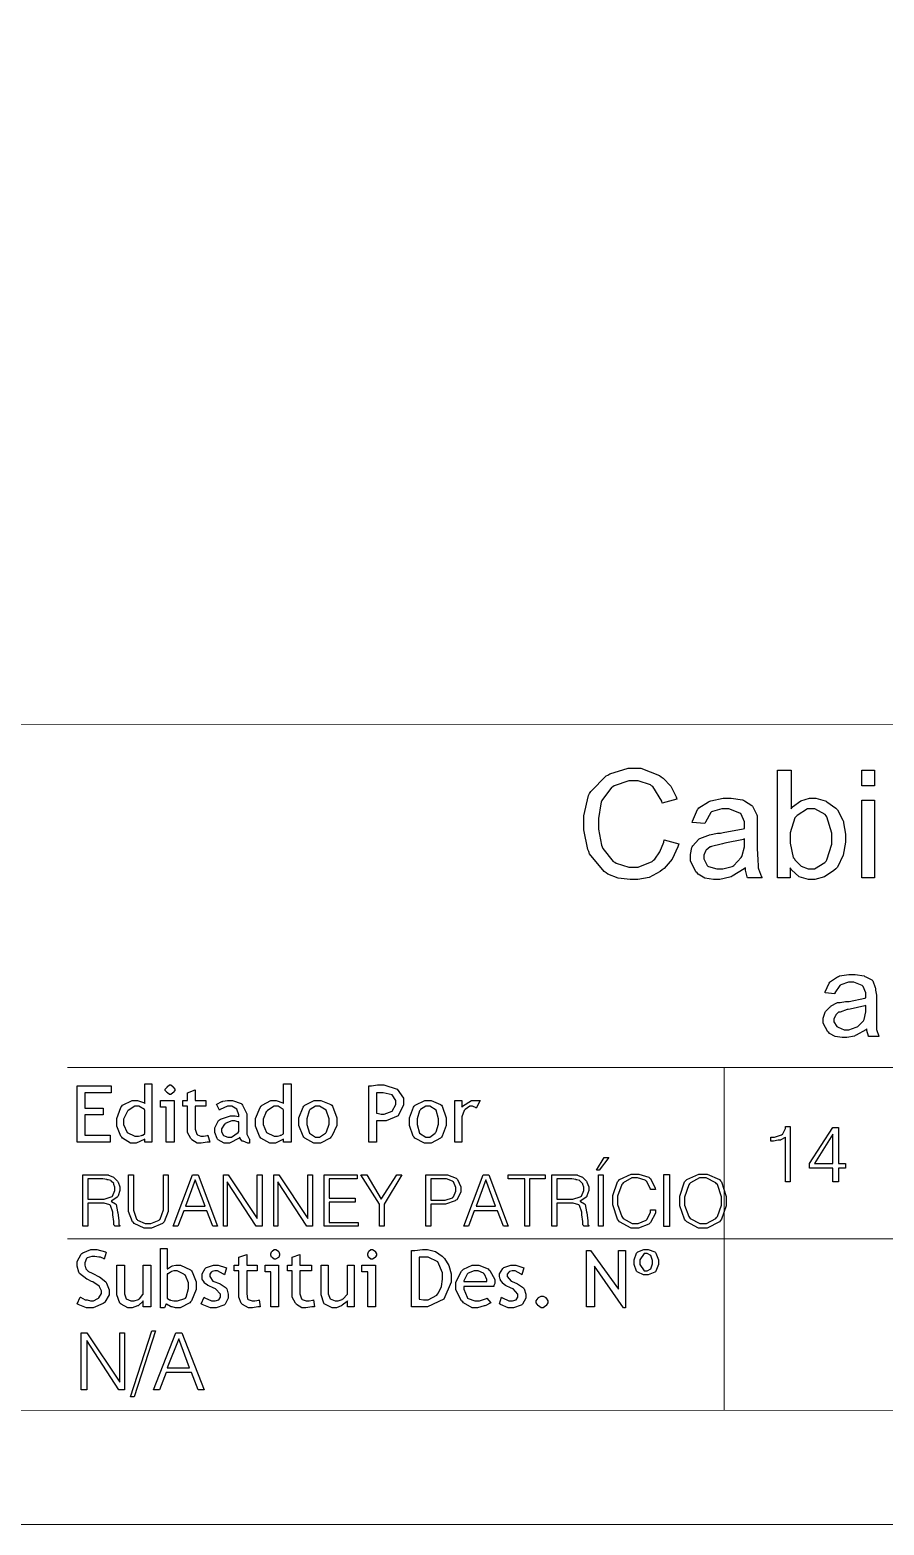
# Model space of a CAD drawing. Extents: x 0 to 210, y 0 to 297.
# Drawn here: x 49.8 to 87.2, y -0.4 to 65 of the extents above; entities that cross this region are included whole.
import ezdxf

# ---------------------------------------------------------------- set-up
doc = ezdxf.new("R2010")
doc.units = 0
doc.header["$MEASUREMENT"] = 0
for name, color, linetype in [('C00-00-00-BLACK', 7, 'Continuous'), ('C59-59-59', 251, 'Continuous'), ('CFF-7E-00', 30, 'Continuous')]:
    doc.layers.add(name, color=color, linetype=linetype)

msp = doc.modelspace()

# ---------------------------------------------------------------- linework, layer by layer
at = {"layer": 'C00-00-00-BLACK', "const_width": 0.04233}
msp.add_lwpolyline([(0.04272, -0.38861), (210.36, -0.38861), (210.36, 296.883), (0.04272, 296.883), (0.04272, -0.38861)], close=True, dxfattribs=at)
at = {"layer": 'C00-00-00-BLACK'}
for points in [[(77.5286, 29.581), (78.1636, 29.4115), (78.1308, 29.2847), (77.8813, 28.7445), (77.5271, 28.3325), (77.4428, 28.2677), (77.3575, 28.1933), (76.8752, 27.9438), (76.3792, 27.8419), (76.2138, 27.8419), (76.0388, 27.8419), (75.5177, 27.9122), (75.0563, 28.0858), (74.9833, 28.1382), (74.8979, 28.1919), (74.2625, 28.9677), (74.2213, 29.0725), (74.1881, 29.1676), (74.0061, 30.0192), (74.0061, 30.303), (74.0061, 30.631), (74.2199, 31.5199), (74.264, 31.615), (74.3162, 31.7004), (74.9819, 32.3798), (75.0672, 32.4225), (75.1512, 32.4762), (75.9478, 32.7188), (76.2138, 32.7188), (76.5101, 32.7188), (77.3162, 32.4018), (77.4016, 32.3371), (77.4859, 32.2847), (77.8178, 31.9278), (78.0464, 31.4675), (78.0782, 31.3614), (77.4428, 31.1919), (77.421, 31.2773), (77.0283, 31.9126), (76.9758, 31.9539), (76.9221, 31.9857), (76.3901, 32.1648), (76.2138, 32.1648), (75.9795, 32.1648), (75.3428, 31.9539), (75.2796, 31.9112), (75.2256, 31.8699), (74.8026, 31.309), (74.7709, 31.2346), (74.749, 31.1616), (74.6442, 30.518), (74.6442, 30.303), (74.6442, 30.0495), (74.7818, 29.3591), (74.8136, 29.2847), (74.8453, 29.2117), (75.3001, 28.6384), (75.3636, 28.6067), (75.4271, 28.5654), (75.9852, 28.3945), (76.1711, 28.3945), (76.393, 28.3945), (76.998, 28.6384), (77.0625, 28.6907), (77.1151, 28.7335), (77.3423, 29.0573), (77.5063, 29.4859), (77.5286, 29.581)], [(83.0421, 27.9273), (82.4893, 27.9273), (82.4893, 32.6333), (83.0848, 32.6333), (83.0848, 30.9383), (83.148, 31.0238), (83.5021, 31.298), (83.8867, 31.4027), (84.0161, 31.4027), (84.165, 31.4027), (84.569, 31.298), (84.6116, 31.276), (84.6529, 31.2553), (85.0441, 30.97), (85.0773, 30.9383), (85.109, 30.897), (85.3514, 30.4409), (85.3736, 30.3871), (85.3832, 30.3348), (85.4576, 29.8331), (85.4576, 29.665), (85.4576, 29.4762), (85.3571, 28.9099), (85.1076, 28.3959), (85.0346, 28.3104), (84.9602, 28.236), (84.5524, 27.9645), (84.1181, 27.8419), (83.9735, 27.8419), (83.8398, 27.8419), (83.4429, 27.9701), (83.0943, 28.2677), (83.0421, 28.3531), (83.0421, 27.9273)], [(86.1797, 31.9539), (86.1797, 32.6333), (86.7311, 32.6333), (86.7311, 31.9539), (86.1797, 31.9539)], [(81.0891, 28.3531), (81.0355, 28.3104), (80.5064, 27.9907), (80.4541, 27.9687), (80.4002, 27.948), (79.962, 27.8419), (79.8174, 27.8419), (79.6907, 27.8419), (79.3129, 27.9122), (79.0113, 28.0858), (78.97, 28.1382), (78.916, 28.1823), (78.6737, 28.6604), (78.6737, 28.8189), (78.6737, 28.936), (78.7368, 29.253), (78.759, 29.2847), (78.7799, 29.3164), (79.0236, 29.6017), (79.0554, 29.6223), (79.0871, 29.6444), (79.4357, 29.7822), (79.4784, 29.7918), (79.5101, 29.8028), (79.8682, 29.8772), (79.9881, 29.8772), (80.1038, 29.8993), (80.9833, 30.0674), (81.0465, 30.0881), (81.0465, 30.1308), (81.0465, 30.2259), (81.0465, 30.2576), (81.0465, 30.3747), (80.899, 30.7055), (80.8785, 30.7261), (80.8359, 30.7578), (80.3589, 30.9383), (80.2005, 30.9383), (80.0516, 30.9383), (79.6368, 30.8322), (79.605, 30.8102), (79.5736, 30.7785), (79.3295, 30.3568), (79.309, 30.303), (78.759, 30.3444), (78.7686, 30.4092), (78.9809, 30.9066), (79.0127, 30.9383), (79.0444, 30.981), (79.4674, 31.2553), (79.5211, 31.276), (79.5736, 31.298), (80.1067, 31.4027), (80.2845, 31.4027), (80.4637, 31.4027), (80.9625, 31.3297), (81.0052, 31.3187), (81.0465, 31.298), (81.3664, 31.0872), (81.3883, 31.0651), (81.4091, 31.0334), (81.5894, 30.6848), (81.6007, 30.6421), (81.6007, 30.5153), (81.6007, 30.2273), (81.6007, 30.1308), (81.6007, 29.3688), (81.6007, 29.2034), (81.6211, 28.7032), (81.6419, 28.4413), (81.6419, 28.3531), (81.6515, 28.3104), (81.7894, 27.959), (81.8113, 27.9273), (81.1749, 27.9273), (81.1636, 27.959), (81.0891, 28.2553), (81.0891, 28.3531)], [(83.0421, 29.665), (83.0421, 29.4432), (83.1797, 28.8189), (83.2115, 28.7762), (83.2527, 28.7032), (83.523, 28.4331), (83.8288, 28.3104), (83.9308, 28.3104), (84.1005, 28.3104), (84.5577, 28.597), (84.6116, 28.6494), (84.6529, 28.7032), (84.8653, 29.3935), (84.8653, 29.6223), (84.8653, 29.8772), (84.6529, 30.5897), (84.6116, 30.6421), (84.569, 30.6958), (84.1223, 30.9383), (83.9735, 30.9383), (83.8041, 30.9383), (83.348, 30.6531), (83.2954, 30.5993), (83.2527, 30.547), (83.0421, 29.8855), (83.0421, 29.665)], [(86.1797, 27.9273), (86.1797, 31.3187), (86.7311, 31.3187), (86.7311, 27.9273), (86.1797, 27.9273)], [(81.0465, 29.6223), (80.9928, 29.6017), (80.1783, 29.4335), (80.0735, 29.4115), (80.0199, 29.4018), (79.5941, 29.2957), (79.5623, 29.2847), (79.5405, 29.2751), (79.3612, 29.1373), (79.3517, 29.1152), (79.3404, 29.0945), (79.266, 28.9195), (79.266, 28.8603), (79.266, 28.7555), (79.4039, 28.4689), (79.4357, 28.4372), (79.4674, 28.4165), (79.8269, 28.3104), (79.9469, 28.3104), (80.0943, 28.3104), (80.4968, 28.4165), (80.5395, 28.4372), (80.5808, 28.4689), (80.8976, 28.8189), (80.9198, 28.8603), (80.9406, 28.8933), (81.0465, 29.2819), (81.0465, 29.4115), (81.0465, 29.6223)], [(86.3921, 21.3155), (86.3494, 21.2742), (85.9247, 21.0289), (85.8834, 21.0178), (85.8516, 20.9972), (85.5239, 20.9338), (85.4149, 20.9338), (85.3144, 20.9338), (85.0124, 20.9765), (84.77, 21.1046), (84.7383, 21.146), (84.6956, 21.1777), (84.4846, 21.5663), (84.4846, 21.6958), (84.4846, 21.7813), (84.5577, 22.0031), (84.569, 22.0348), (84.5894, 22.0679), (84.7908, 22.2815), (84.8222, 22.2911), (84.8431, 22.3132), (85.0868, 22.451), (85.1186, 22.4607), (85.2248, 22.4607), (85.4632, 22.5034), (85.543, 22.5034), (85.6273, 22.5144), (86.3064, 22.6508), (86.3494, 22.6715), (86.3494, 22.7046), (86.3494, 22.7762), (86.3494, 22.7996), (86.3494, 22.8947), (86.2432, 23.1593), (86.2224, 23.18), (86.1907, 23.202), (85.8326, 23.3495), (85.7141, 23.3495), (85.5969, 23.3495), (85.266, 23.2447), (85.2456, 23.2227), (85.2138, 23.202), (85.0015, 22.8837), (84.9919, 22.841), (84.569, 22.8837), (84.5785, 22.9264), (84.7478, 23.3178), (84.781, 23.3495), (84.8018, 23.3812), (85.1186, 23.5934), (85.1613, 23.6031), (85.2029, 23.6251), (85.6174, 23.6885), (85.7567, 23.6885), (85.8933, 23.6885), (86.275, 23.6251), (86.3064, 23.6031), (86.348, 23.5934), (86.6235, 23.4556), (86.6454, 23.4335), (86.6553, 23.4129), (86.7615, 23.1276), (86.7724, 23.0959), (86.7724, 23.0008), (86.8151, 22.7858), (86.8151, 22.7142), (86.8151, 22.0762), (86.8151, 21.886), (86.8151, 21.4588), (86.8151, 21.3155), (86.8246, 21.2838), (86.9308, 20.9985), (86.9417, 20.9765), (86.4761, 20.9765), (86.4651, 20.9985), (86.3921, 21.2369), (86.3921, 21.3155)], [(86.3494, 22.3339), (86.3064, 22.3132), (85.67, 22.1754), (85.5846, 22.1644), (85.5416, 22.1534), (85.2248, 22.0459), (85.2039, 22.0348), (85.1613, 22.0348), (85.0441, 21.9191), (85.0346, 21.9081), (85.0237, 21.8874), (84.9492, 21.7441), (84.9492, 21.6958), (84.9492, 21.6228), (85.0868, 21.4216), (85.1186, 21.3996), (85.1394, 21.3789), (85.4093, 21.2728), (85.5003, 21.2728), (85.6174, 21.2728), (85.936, 21.3789), (85.9688, 21.3996), (86.0005, 21.4106), (86.2542, 21.6642), (86.2651, 21.6958), (86.275, 21.7179), (86.3494, 22.0527), (86.3494, 22.1644), (86.3494, 22.3339)], [(52.1656, 18.5181), (52.1656, 17.8387), (52.9717, 17.8387), (52.9717, 17.5424), (52.1656, 17.5424), (52.1656, 16.6522), (53.268, 16.6522), (53.268, 16.3559), (51.8266, 16.3559), (51.8266, 18.8143), (53.3107, 18.8143), (53.3107, 18.5181), (52.1656, 18.5181)], [(54.7949, 16.3559), (54.7949, 16.4841), (54.7631, 16.4634), (54.4064, 16.3146), (54.2879, 16.3146), (54.1595, 16.3146), (53.8081, 16.5268), (53.7767, 16.5681), (53.7337, 16.6109), (53.5644, 17.056), (53.5644, 17.2034), (53.5644, 17.3839), (53.7337, 17.8704), (53.7767, 17.9228), (53.818, 17.9655), (54.2325, 18.1791), (54.3719, 18.1791), (54.4766, 18.1791), (54.773, 18.0716), (54.7949, 18.0496), (54.7949, 18.8998), (55.0912, 18.8998), (55.0912, 16.3559), (54.7949, 16.3559)], [(55.8987, 18.8571), (55.9304, 18.8571), (56.0144, 18.7827), (56.0257, 18.7716), (56.0352, 18.762), (56.1097, 18.6752), (56.1097, 18.6449), (56.1097, 18.6132), (56.0352, 18.5291), (56.0257, 18.5181), (56.0144, 18.5084), (55.9276, 18.434), (55.8987, 18.434), (55.8669, 18.434), (55.7816, 18.5084), (55.772, 18.5181), (55.7611, 18.5291), (55.6867, 18.6159), (55.6867, 18.6449), (55.6867, 18.6765), (55.7611, 18.762), (55.772, 18.7716), (55.7816, 18.7827), (55.8684, 18.8571), (55.8987, 18.8571)], [(56.6607, 17.9228), (56.4487, 17.9228), (56.4487, 18.1791), (56.6607, 18.1791), (56.6607, 18.5181), (57.0011, 18.6449), (57.0011, 18.1791), (57.4668, 18.1791), (57.4668, 17.9228), (57.0011, 17.9228), (57.0011, 16.9912), (57.0011, 16.9182), (57.0646, 16.706), (57.0865, 16.6949), (57.0964, 16.6743), (57.2477, 16.6109), (57.2989, 16.6109), (57.3624, 16.6109), (57.5303, 16.6426), (57.5525, 16.6522), (57.6365, 16.3559), (57.5194, 16.3559), (57.2576, 16.3146), (57.1708, 16.3146), (57.0851, 16.3146), (56.8508, 16.4524), (56.8304, 16.4841), (56.7986, 16.5062), (56.6607, 16.7749), (56.6607, 16.8644), (56.6607, 17.9228)], [(60.8598, 16.3559), (60.8598, 16.4841), (60.8376, 16.4634), (60.5042, 16.3146), (60.3938, 16.3146), (60.2562, 16.3146), (59.8759, 16.5268), (59.8442, 16.5681), (59.811, 16.6109), (59.629, 17.056), (59.629, 17.2034), (59.629, 17.3839), (59.8413, 17.8704), (59.8854, 17.9228), (59.9267, 17.9655), (60.3084, 18.1791), (60.4365, 18.1791), (60.5413, 18.1791), (60.8376, 18.0716), (60.8598, 18.0496), (60.8598, 18.8998), (61.2013, 18.8998), (61.2013, 16.3559), (60.8598, 16.3559)], [(64.9319, 17.2875), (64.9319, 16.3559), (64.5929, 16.3559), (64.5929, 18.8143), (64.7086, 18.8143), (64.9704, 18.8571), (65.0586, 18.8571), (65.2544, 18.8571), (65.8428, 18.6724), (66.1197, 18.2714), (66.1197, 18.1378), (66.1197, 17.9807), (65.8756, 17.5052), (65.3577, 17.2875), (65.1852, 17.2875), (65.1221, 17.2875), (64.9785, 17.2875), (64.9319, 17.2875)], [(64.9319, 18.5181), (64.9319, 17.6265), (64.9633, 17.6168), (65.1425, 17.5838), (65.1425, 17.5838), (65.2611, 17.5838), (65.6209, 17.7119), (65.7807, 17.9972), (65.7807, 18.0923), (65.7807, 18.1736), (65.6153, 18.4175), (65.2293, 18.5181), (65.1013, 18.5181), (65.1013, 18.5181), (64.9319, 18.5181), (64.9319, 18.5181)], [(54.7949, 17.7533), (54.773, 17.785), (54.5345, 17.9228), (54.4558, 17.9228), (54.35, 17.9228), (54.0646, 17.7436), (54.0329, 17.7105), (54.011, 17.6789), (53.8607, 17.355), (53.8607, 17.2461), (53.8607, 17.1276), (54.0149, 16.7694), (54.3458, 16.6109), (54.4558, 16.6109), (54.5084, 16.6109), (54.646, 16.6426), (54.6682, 16.6522), (54.7, 16.6522), (54.7839, 16.728), (54.7949, 16.7376), (54.7949, 17.7533)], [(55.7294, 16.3559), (55.7294, 17.88), (55.4757, 17.88), (55.4757, 18.1791), (56.0684, 18.1791), (56.0684, 16.3559), (55.7294, 16.3559)], [(58.9523, 16.5681), (58.9195, 16.5268), (58.4976, 16.3146), (58.3586, 16.3146), (58.262, 16.3146), (58.0072, 16.4524), (57.9755, 16.4841), (57.9533, 16.5062), (57.8485, 16.7749), (57.8485, 16.8644), (57.8485, 16.9816), (58.0168, 17.2985), (58.0595, 17.3302), (58.1007, 17.3619), (58.5474, 17.4997), (58.6976, 17.4997), (58.7498, 17.4997), (58.8878, 17.468), (58.9097, 17.457), (58.9097, 17.5438), (58.8133, 17.8015), (58.5982, 17.9228), (58.528, 17.9228), (58.4108, 17.9228), (58.0912, 17.7753), (58.0595, 17.7533), (57.9328, 18.0082), (57.9423, 18.0192), (58.1547, 18.1267), (58.1875, 18.1378), (58.2083, 18.1488), (58.4165, 18.1791), (58.4867, 18.1791), (58.6232, 18.1791), (59.0144, 18.0413), (59.0367, 18.0082), (59.0684, 17.9765), (59.2487, 17.5879), (59.2487, 17.457), (59.2487, 16.7804), (59.2487, 16.7073), (59.3535, 16.4951), (59.3757, 16.4841), (59.3757, 16.3146), (59.3012, 16.3146), (59.0998, 16.389), (59.0793, 16.3987), (59.0476, 16.3987), (58.9523, 16.5268), (58.9523, 16.5681)], [(60.8598, 17.7533), (60.8485, 17.785), (60.6337, 17.9228), (60.5635, 17.9228), (60.4573, 17.9228), (60.161, 17.7436), (60.1405, 17.7105), (60.1073, 17.6789), (59.9708, 17.355), (59.9708, 17.2461), (59.9708, 17.1276), (60.1239, 16.7694), (60.4531, 16.6109), (60.5635, 16.6109), (60.6048, 16.6109), (60.7219, 16.6426), (60.7328, 16.6522), (60.7646, 16.6522), (60.8598, 16.717), (60.8598, 16.7376), (60.8598, 17.7533)], [(61.5389, 17.2461), (61.5389, 17.4157), (61.7195, 17.8814), (61.7513, 17.9228), (61.7926, 17.9655), (62.206, 18.1791), (62.3439, 18.1791), (62.5023, 18.1791), (62.9391, 17.9972), (62.9818, 17.9655), (63.0135, 17.9241), (63.1927, 17.4157), (63.1927, 17.2461), (63.1927, 17.0767), (62.9804, 16.6109), (62.9391, 16.5681), (62.9073, 16.5268), (62.4844, 16.3146), (62.3439, 16.3146), (62.1951, 16.3146), (61.7926, 16.5268), (61.7513, 16.5681), (61.7195, 16.6109), (61.5389, 17.0877), (61.5389, 17.2461)], [(61.8779, 17.2461), (61.8779, 17.1221), (61.9993, 16.7487), (62.2572, 16.5681), (62.3439, 16.5681), (62.4388, 16.5681), (62.7048, 16.7487), (62.7271, 16.7804), (62.7475, 16.8024), (62.8551, 17.1359), (62.8551, 17.2461), (62.8551, 17.3743), (62.7271, 17.7588), (62.4388, 17.9228), (62.3439, 17.9228), (62.2582, 17.9228), (62.0254, 17.785), (62.0049, 17.7533), (61.9827, 17.7216), (61.8779, 17.3661), (61.8779, 17.2461)], [(66.3734, 17.2461), (66.3734, 17.4157), (66.5536, 17.8814), (66.5854, 17.9228), (66.6267, 17.9655), (67.0415, 18.1791), (67.1809, 18.1791), (67.3283, 18.1791), (67.7414, 17.9972), (67.7732, 17.9655), (67.8145, 17.9241), (67.9842, 17.4157), (67.9842, 17.2461), (67.9842, 17.0767), (67.8145, 16.6109), (67.7732, 16.5681), (67.7414, 16.5268), (67.3199, 16.3146), (67.1809, 16.3146), (67.032, 16.3146), (66.6171, 16.5268), (66.5854, 16.5681), (66.5427, 16.6109), (66.3734, 17.0877), (66.3734, 17.2461)], [(66.712, 17.2461), (66.712, 17.1221), (66.8182, 16.7487), (67.0899, 16.5681), (67.1809, 16.5681), (67.2648, 16.5681), (67.4963, 16.7487), (67.5185, 16.7804), (67.539, 16.8024), (67.6465, 17.1359), (67.6465, 17.2461), (67.6465, 17.3743), (67.539, 17.7588), (67.2705, 17.9228), (67.1809, 17.9228), (67.0952, 17.9228), (66.8595, 17.785), (66.839, 17.7533), (66.8168, 17.7216), (66.712, 17.3661), (66.712, 17.2461)], [(69.3, 17.8387), (69.2891, 17.8497), (69.1374, 17.9228), (69.088, 17.9228), (69.0136, 17.9228), (68.8125, 17.785), (68.7917, 17.7533), (68.7698, 17.7326), (68.665, 17.4639), (68.665, 17.3729), (68.665, 16.3559), (68.3659, 16.3559), (68.3659, 18.1791), (68.665, 18.1791), (68.665, 17.88), (68.6964, 17.9338), (69.0852, 18.1791), (69.2146, 18.1791), (69.2781, 18.1791), (69.4214, 18.1791), (69.4697, 18.1791), (69.3, 17.8387)], [(58.9097, 17.2461), (58.856, 17.2461), (58.7361, 17.2875), (58.6976, 17.2875), (58.6024, 17.2875), (58.3378, 17.1827), (58.3173, 17.1607), (58.2842, 17.14), (58.1448, 16.9333), (58.1448, 16.8644), (58.1448, 16.8079), (58.2344, 16.6371), (58.4232, 16.5681), (58.4867, 16.5681), (58.5914, 16.5681), (58.8779, 16.7804), (58.9097, 16.8217), (58.9097, 17.2461)], [(82.8312, 14.6182), (82.8312, 16.5681), (82.8202, 16.5585), (82.6368, 16.4524), (82.6163, 16.4414), (82.5211, 16.4414), (82.3062, 16.3987), (82.2357, 16.3987), (82.193, 16.3987), (82.193, 16.5681), (82.2357, 16.5681), (82.3517, 16.5681), (82.6685, 16.6743), (82.7003, 16.6949), (82.7222, 16.717), (82.8312, 16.9554), (82.8312, 17.0339), (83.0421, 17.0339), (83.0421, 14.6182), (82.8312, 14.6182)], [(84.908, 14.6182), (84.908, 15.2108), (83.8895, 15.2108), (83.8895, 15.423), (84.908, 16.9912), (85.1613, 16.9912), (85.1613, 15.423), (85.4576, 15.423), (85.4576, 15.2108), (85.1613, 15.2108), (85.1613, 14.6182), (84.908, 14.6182)], [(84.908, 15.423), (84.908, 16.6949), (84.1005, 15.423), (84.908, 15.423)], [(74.6869, 15.1267), (74.5603, 15.1267), (74.8979, 15.6766), (75.1099, 15.6766), (74.6869, 15.1267)], [(52.0802, 12.6683), (52.0802, 14.9145), (52.8451, 14.9145), (52.929, 14.9145), (53.1192, 14.9145), (53.1841, 14.9145), (53.2045, 14.9049), (53.3852, 14.8415), (53.3961, 14.8305), (53.4169, 14.8208), (53.5961, 14.6403), (53.6071, 14.6182), (53.6166, 14.5976), (53.6924, 14.3909), (53.6924, 14.322), (53.6924, 14.2365), (53.6166, 14.0022), (53.6071, 13.9802), (53.5852, 13.9485), (53.3425, 13.7804), (53.3107, 13.7694), (53.3315, 13.7597), (53.5122, 13.6536), (53.5231, 13.6426), (53.5326, 13.6219), (53.5961, 13.3036), (53.6071, 13.2608), (53.6497, 12.9219), (53.6497, 12.8805), (53.6497, 12.7854), (53.6497, 12.7524), (53.6497, 12.7524), (53.6924, 12.711), (53.6924, 12.711), (53.6924, 12.6683), (53.4804, 12.6683), (53.4804, 12.6904), (53.4377, 12.7372), (53.4377, 12.7524), (53.4377, 12.7854), (53.4377, 12.8571), (53.4377, 12.8805), (53.3961, 13.1768), (53.3961, 13.2829), (53.2888, 13.5792), (53.268, 13.5999), (53.2571, 13.6109), (53.0119, 13.6839), (52.9304, 13.6839), (52.2922, 13.6839), (52.2922, 12.6683), (52.0802, 12.6683)], [(52.2922, 13.8534), (52.8877, 13.8534), (53.0035, 13.8534), (53.3217, 13.9595), (53.3534, 13.9802), (53.3742, 13.9912), (53.4804, 14.2393), (53.4804, 14.322), (53.4804, 14.3757), (53.4377, 14.4956), (53.4377, 14.5342), (53.4264, 14.5452), (53.3206, 14.6513), (53.3107, 14.661), (53.2998, 14.672), (53.1798, 14.7023), (53.1414, 14.7023), (53.1301, 14.7133), (52.9484, 14.745), (52.8877, 14.745), (52.7611, 14.745), (52.2922, 14.745), (52.2922, 13.8534)], [(54.0755, 14.9145), (54.2879, 14.9145), (54.2879, 13.5144), (54.2879, 13.378), (54.4241, 12.9866), (54.4558, 12.9646), (54.4766, 12.9329), (54.81, 12.7951), (54.9219, 12.7951), (55.0485, 12.7951), (55.4108, 12.9329), (55.433, 12.9646), (55.4648, 12.9866), (55.6024, 13.3835), (55.6024, 13.5144), (55.6024, 14.9145), (55.8133, 14.9145), (55.8133, 13.4731), (55.8133, 13.3146), (55.6341, 12.8695), (55.6024, 12.8378), (55.5597, 12.7964), (55.0803, 12.5843), (54.9219, 12.5843), (54.7631, 12.5843), (54.3292, 12.7964), (54.2879, 12.8378), (54.2548, 12.8695), (54.0755, 13.3229), (54.0755, 13.4731), (54.0755, 14.9145)], [(56.0257, 12.6683), (56.8745, 14.9145), (57.1292, 14.9145), (57.9755, 12.6683), (57.7631, 12.6683), (57.5098, 13.3449), (56.4914, 13.3449), (56.2377, 12.6683), (56.0257, 12.6683)], [(56.5753, 13.5571), (57.4255, 13.5571), (57.0011, 14.7023), (56.5753, 13.5571)], [(58.2291, 12.6683), (58.2291, 14.9145), (58.444, 14.9145), (59.7133, 13.0073), (59.7133, 14.9145), (59.9281, 14.9145), (59.9281, 12.6683), (59.6717, 12.6683), (58.4013, 14.6182), (58.4013, 12.6683), (58.2291, 12.6683)], [(60.4365, 12.6683), (60.4365, 14.9145), (60.6503, 14.9145), (61.9206, 13.0073), (61.9206, 14.9145), (62.1344, 14.9145), (62.1344, 12.6683), (61.8779, 12.6683), (60.6076, 14.6182), (60.6076, 12.6683), (60.4365, 12.6683)], [(62.6428, 12.6683), (62.6428, 14.9145), (64.0842, 14.9145), (64.0842, 14.745), (62.8551, 14.745), (62.8551, 13.8961), (63.9974, 13.8961), (63.9974, 13.7267), (62.8551, 13.7267), (62.8551, 12.8378), (64.1269, 12.8378), (64.1269, 12.6683), (62.6428, 12.6683)], [(65.0586, 12.6683), (65.0586, 13.6426), (64.2539, 14.9145), (64.5086, 14.9145), (65.1425, 13.8534), (65.8234, 14.9145), (66.0344, 14.9145), (65.2695, 13.6426), (65.2695, 12.6683), (65.0586, 12.6683)], [(67.0952, 12.6683), (67.0952, 14.9145), (67.9002, 14.9145), (68.0378, 14.9145), (68.4195, 14.7767), (68.4526, 14.745), (68.4844, 14.7243), (68.6223, 14.3909), (68.6223, 14.2792), (68.6223, 14.1621), (68.4526, 13.8327), (68.4114, 13.8107), (68.3782, 13.779), (67.9566, 13.6426), (67.8159, 13.6426), (67.3075, 13.6426), (67.3075, 12.6683), (67.0952, 12.6683)], [(67.3075, 13.8107), (67.8159, 13.8107), (67.9319, 13.8107), (68.2583, 13.9182), (68.2805, 13.9388), (68.301, 13.9609), (68.4114, 14.2007), (68.4114, 14.2792), (68.4114, 14.3647), (68.301, 14.6086), (68.2805, 14.6182), (68.2583, 14.6403), (67.9898, 14.745), (67.9002, 14.745), (67.3075, 14.745), (67.3075, 13.8107)], [(68.749, 12.6683), (69.5992, 14.9145), (69.8528, 14.9145), (70.6988, 12.6683), (70.4882, 12.6683), (70.2331, 13.3449), (69.2146, 13.3449), (68.961, 12.6683), (68.749, 12.6683)], [(69.3, 13.5571), (70.1492, 13.5571), (69.7258, 14.7023), (69.3, 13.5571)], [(71.4209, 12.6683), (71.4209, 14.745), (70.6988, 14.745), (70.6988, 14.9145), (72.3113, 14.9145), (72.3113, 14.745), (71.6333, 14.745), (71.6333, 12.6683), (71.4209, 12.6683)], [(72.6101, 12.6683), (72.6101, 14.9145), (73.3735, 14.9145), (73.4579, 14.9145), (73.648, 14.9145), (73.7126, 14.9145), (73.7334, 14.9049), (73.914, 14.8415), (73.9249, 14.8305), (73.9454, 14.8208), (74.1246, 14.6403), (74.1355, 14.6182), (74.1454, 14.5976), (74.2213, 14.3909), (74.2213, 14.322), (74.2213, 14.2365), (74.1454, 14.0022), (74.1355, 13.9802), (74.1137, 13.9485), (73.871, 13.7804), (73.8396, 13.7694), (73.86, 13.7597), (74.0406, 13.6536), (74.0516, 13.6426), (74.0615, 13.6219), (74.1246, 13.3036), (74.1355, 13.2608), (74.1786, 12.9219), (74.1786, 12.8805), (74.1786, 12.7854), (74.1786, 12.7524), (74.1786, 12.7524), (74.2213, 12.711), (74.2213, 12.711), (74.2213, 12.6683), (74.0089, 12.6683), (74.0089, 12.6904), (73.9676, 12.7372), (73.9676, 12.7524), (73.9676, 12.7854), (73.9676, 12.8571), (73.9676, 12.8805), (73.9249, 13.1768), (73.9249, 13.2829), (73.8188, 13.5792), (73.7979, 13.5999), (73.787, 13.6109), (73.5404, 13.6839), (73.4589, 13.6839), (72.8211, 13.6839), (72.8211, 12.6683), (72.6101, 12.6683)], [(72.8211, 13.8534), (73.4162, 13.8534), (73.5323, 13.8534), (73.8505, 13.9595), (73.8822, 13.9802), (73.9027, 13.9912), (74.0089, 14.2393), (74.0089, 14.322), (74.0089, 14.3757), (73.9676, 14.4956), (73.9676, 14.5342), (73.9567, 14.5452), (73.8491, 14.6513), (73.8396, 14.661), (73.8283, 14.672), (73.7087, 14.7023), (73.6699, 14.7023), (73.6589, 14.7133), (73.4769, 14.745), (73.4162, 14.745), (73.2896, 14.745), (72.8211, 14.745), (72.8211, 13.8534)], [(74.6442, 12.6683), (74.6442, 14.9145), (74.8563, 14.9145), (74.8563, 12.6683), (74.6442, 12.6683)], [(76.9331, 13.3876), (77.1469, 13.3876), (77.1469, 13.2402), (76.9331, 12.8378), (76.8904, 12.7951), (76.8477, 12.7634), (76.4025, 12.5843), (76.255, 12.5843), (76.0748, 12.5843), (75.5756, 12.8695), (75.5329, 12.9219), (75.4902, 12.9756), (75.2796, 13.6026), (75.2796, 13.8107), (75.2796, 14.0243), (75.4902, 14.6086), (75.5329, 14.661), (75.5756, 14.7147), (76.0843, 14.9572), (76.255, 14.9572), (76.4134, 14.9572), (76.8477, 14.8194), (76.8904, 14.7877), (76.9221, 14.756), (77.1356, 14.333), (77.1469, 14.2792), (76.9331, 14.2792), (76.9221, 14.3109), (76.7524, 14.6403), (76.7211, 14.661), (76.6893, 14.683), (76.3626, 14.7877), (76.255, 14.7877), (76.1175, 14.7877), (75.7372, 14.5769), (75.7054, 14.5342), (75.6722, 14.4928), (75.4902, 13.9816), (75.4902, 13.8107), (75.4902, 13.6205), (75.6722, 13.0914), (75.7054, 13.0487), (75.7372, 13.0073), (76.1256, 12.7951), (76.255, 12.7951), (76.382, 12.7951), (76.732, 12.9329), (76.7637, 12.9646), (76.7842, 12.9866), (76.9331, 13.2884), (76.9331, 13.3876)], [(77.512, 14.9435), (77.7667, 14.9435), (77.7667, 12.6573), (77.512, 12.6573), (77.512, 14.9435)], [(78.2052, 13.7694), (78.2052, 13.9926), (78.4172, 14.6086), (78.4599, 14.661), (78.5125, 14.7147), (79.0455, 14.9572), (79.2247, 14.9572), (79.4149, 14.9572), (79.9454, 14.7147), (79.9881, 14.661), (80.0294, 14.6086), (80.2432, 13.9802), (80.2432, 13.7694), (80.2432, 13.5585), (80.0294, 12.9756), (79.9881, 12.9219), (79.9454, 12.8695), (79.4039, 12.5843), (79.2247, 12.5843), (79.0332, 12.5843), (78.5125, 12.8695), (78.4599, 12.9219), (78.4172, 12.9756), (78.2052, 13.5709), (78.2052, 13.7694)], [(78.4172, 13.7694), (78.4172, 13.5902), (78.5992, 13.0914), (78.631, 13.0487), (78.6624, 13.0073), (79.0843, 12.7951), (79.2247, 12.7951), (79.3722, 12.7951), (79.7842, 13.0073), (79.8174, 13.0487), (79.8601, 13.0914), (80.0308, 13.5999), (80.0308, 13.7694), (80.0308, 13.9609), (79.8601, 14.4928), (79.8174, 14.5342), (79.7842, 14.5769), (79.3641, 14.7877), (79.2247, 14.7877), (79.0758, 14.7877), (78.6723, 14.5769), (78.631, 14.5342), (78.5992, 14.4818), (78.4172, 13.9485), (78.4172, 13.7694)], [(51.8266, 9.27696), (51.9536, 9.57322), (51.974, 9.56359), (52.1751, 9.4561), (52.2069, 9.44506), (52.2704, 9.44506), (52.4136, 9.40375), (52.4619, 9.40375), (52.5364, 9.40375), (52.7389, 9.50983), (52.7611, 9.5305), (52.7816, 9.54155), (52.8877, 9.72344), (52.8877, 9.78408), (52.8877, 9.84885), (52.8119, 10.0197), (52.8024, 10.0404), (52.7914, 10.0514), (52.5141, 10.2319), (52.4619, 10.2526), (52.2922, 10.3367), (52.2496, 10.3587), (51.9314, 10.6013), (51.9105, 10.6329), (51.8996, 10.655), (51.8266, 10.9251), (51.8266, 11.0147), (51.8266, 11.1318), (52.0058, 11.4487), (52.039, 11.4804), (52.0707, 11.5121), (52.426, 11.6499), (52.5459, 11.6499), (52.6838, 11.6499), (53.0669, 11.5452), (53.0987, 11.5232), (53.0144, 11.2269), (53.0035, 11.2379), (52.8518, 11.3109), (52.8024, 11.3109), (52.7801, 11.322), (52.6038, 11.3537), (52.5459, 11.3537), (52.4715, 11.3537), (52.2704, 11.2903), (52.2496, 11.2682), (52.2386, 11.2586), (52.1656, 11.0767), (52.1656, 11.0147), (52.1656, 10.9733), (52.1959, 10.8562), (52.2069, 10.8452), (52.2069, 10.8135), (52.2813, 10.7294), (52.2922, 10.7184), (52.3021, 10.7087), (52.5141, 10.6026), (52.5459, 10.5916), (52.7611, 10.4648), (52.8024, 10.4552), (53.0874, 10.2319), (53.0987, 10.2099), (53.1192, 10.1782), (53.2268, 9.88328), (53.2268, 9.78408), (53.2268, 9.66833), (53.0461, 9.34999), (53.0144, 9.31831), (52.9717, 9.28659), (52.5254, 9.10745), (52.3766, 9.10745), (52.2386, 9.10745), (51.8679, 9.24525), (51.8266, 9.27696)], [(55.7294, 9.27696), (55.645, 9.10745), (55.4757, 9.10745), (55.4757, 11.6913), (55.772, 11.6913), (55.772, 10.8024), (55.7816, 10.8135), (55.9608, 10.9209), (55.9827, 10.9306), (55.9925, 10.9416), (56.1439, 10.972), (56.195, 10.972), (56.3534, 10.972), (56.7877, 10.7611), (56.8304, 10.7184), (56.8621, 10.677), (57.0438, 10.2319), (57.0438, 10.0831), (57.0438, 9.90258), (56.8304, 9.40375), (56.7877, 9.36103), (56.7559, 9.31968), (56.3344, 9.10745), (56.195, 9.10745), (56.1315, 9.10745), (55.9883, 9.1488), (55.9414, 9.1488), (55.9195, 9.1598), (55.7389, 9.2673), (55.7294, 9.27696)], [(58.9097, 10.7184), (58.6976, 10.7184), (58.6976, 10.972), (58.9097, 10.972), (58.9097, 11.3109), (59.2487, 11.4377), (59.2487, 10.972), (59.7133, 10.972), (59.7133, 10.7184), (59.2487, 10.7184), (59.2487, 9.78408), (59.2487, 9.71102), (59.279, 9.49882), (59.2899, 9.48778), (59.3108, 9.46711), (59.4857, 9.40375), (59.545, 9.40375), (59.6085, 9.40375), (59.7793, 9.43543), (59.8015, 9.44506), (59.8442, 9.1488), (59.7366, 9.1488), (59.4967, 9.10745), (59.4169, 9.10745), (59.3217, 9.10745), (59.0684, 9.24525), (59.0367, 9.27696), (59.0144, 9.29901), (58.9097, 9.56772), (58.9097, 9.65729), (58.9097, 10.7184)], [(60.4781, 11.6499), (60.5194, 11.6499), (60.6365, 11.5755), (60.6474, 11.5645), (60.657, 11.5548), (60.6901, 11.468), (60.6901, 11.4377), (60.6901, 11.406), (60.657, 11.322), (60.6474, 11.3109), (60.6365, 11.3013), (60.5166, 11.2269), (60.4781, 11.2269), (60.4464, 11.2269), (60.361, 11.3013), (60.3511, 11.3109), (60.3402, 11.322), (60.3084, 11.4088), (60.3084, 11.4377), (60.3084, 11.4694), (60.3402, 11.5548), (60.3511, 11.5645), (60.361, 11.5755), (60.4478, 11.6499), (60.4781, 11.6499)], [(61.2429, 10.7184), (61.0291, 10.7184), (61.0291, 10.972), (61.2429, 10.972), (61.2429, 11.3109), (61.5819, 11.4377), (61.5819, 10.972), (62.0903, 10.972), (62.0903, 10.7184), (61.5819, 10.7184), (61.5819, 9.78408), (61.5819, 9.71102), (61.655, 9.49882), (61.6659, 9.48778), (61.6754, 9.46711), (61.8589, 9.40375), (61.9206, 9.40375), (61.9841, 9.40375), (62.1524, 9.43543), (62.1743, 9.44506), (62.2169, 9.1488), (62.0998, 9.1488), (61.8381, 9.10745), (61.7513, 9.10745), (61.6659, 9.10745), (61.4331, 9.24525), (61.4123, 9.27696), (61.3904, 9.29901), (61.2429, 9.56772), (61.2429, 9.65729), (61.2429, 10.7184)], [(64.7196, 11.6499), (64.7608, 11.6499), (64.878, 11.5755), (64.8892, 11.5645), (64.8892, 11.5328), (64.9319, 11.4625), (64.9319, 11.4377), (64.9319, 11.406), (64.8892, 11.3357), (64.8892, 11.3109), (64.878, 11.3013), (64.758, 11.2269), (64.7196, 11.2269), (64.6878, 11.2269), (64.6024, 11.3013), (64.5929, 11.3109), (64.5816, 11.322), (64.5502, 11.4088), (64.5502, 11.4377), (64.5502, 11.4694), (64.5816, 11.5548), (64.5929, 11.5645), (64.6024, 11.5755), (64.6892, 11.6499), (64.7196, 11.6499)], [(66.923, 9.1488), (66.4587, 9.1488), (66.4587, 11.6072), (66.6076, 11.6072), (66.9424, 11.6499), (67.0539, 11.6499), (67.1696, 11.6499), (67.5185, 11.5604), (67.8145, 11.3647), (67.8575, 11.3109), (67.9097, 11.2586), (68.1055, 10.9513), (68.1965, 10.5875), (68.1965, 10.4648), (68.1965, 10.2168), (67.878, 9.47265), (67.1615, 9.1488), (66.923, 9.1488)], [(66.7964, 11.3109), (66.7964, 9.48778), (66.8059, 9.47815), (66.9918, 9.44506), (67.0539, 9.44506), (67.1904, 9.44506), (67.5721, 9.65867), (67.6039, 9.70001), (67.6451, 9.75374), (67.7732, 10.0349), (67.8159, 10.3573), (67.8159, 10.4648), (67.8159, 10.6274), (67.6243, 11.1111), (67.1961, 11.3109), (67.0539, 11.3109), (66.9893, 11.3109), (66.8443, 11.3109), (66.7964, 11.3109)], [(75.7481, 9.10745), (74.4746, 10.9306), (74.4746, 9.1488), (74.1331, 9.1488), (74.1331, 11.6072), (74.3052, 11.6072), (75.5329, 9.91087), (75.5329, 11.6072), (75.8321, 11.6072), (75.8321, 9.10745), (75.7481, 9.10745)], [(76.2138, 11.0987), (76.2138, 11.2048), (76.3185, 11.4915), (76.3404, 11.5232), (76.3722, 11.5452), (76.6329, 11.6499), (76.7211, 11.6499), (76.8269, 11.6499), (77.1137, 11.5452), (77.1469, 11.5232), (77.1673, 11.4915), (77.2749, 11.1979), (77.2749, 11.0987), (77.2749, 10.994), (77.1673, 10.7074), (77.1469, 10.6757), (77.1137, 10.655), (76.8188, 10.5489), (76.7211, 10.5489), (76.6258, 10.5489), (76.3722, 10.655), (76.3404, 10.6757), (76.3185, 10.7074), (76.2138, 11.0009), (76.2138, 11.0987)], [(76.4674, 11.0987), (76.4674, 11.0036), (76.6576, 10.7184), (76.7211, 10.7184), (76.7775, 10.7184), (76.9482, 10.8135), (77.017, 11.0284), (77.017, 11.0987), (77.017, 11.1704), (76.9482, 11.3853), (76.7775, 11.4804), (76.7211, 11.4804), (76.6576, 11.4804), (76.4674, 11.1952), (76.4674, 11.0987)], [(53.9034, 10.972), (53.9034, 9.78408), (53.9034, 9.71381), (53.9778, 9.49882), (54.1775, 9.40375), (54.2452, 9.40375), (54.3183, 9.40375), (54.5193, 9.46711), (54.5412, 9.48778), (54.562, 9.49882), (54.7, 9.67934), (54.7109, 9.70001), (54.7109, 10.972), (55.0499, 10.972), (55.0499, 9.1488), (54.7109, 9.1488), (54.7109, 9.40375), (54.7, 9.38308), (54.5303, 9.21357), (54.4985, 9.19152), (54.4671, 9.18185), (54.2354, 9.10745), (54.1595, 9.10745), (54.0523, 9.10745), (53.7545, 9.25629), (53.7337, 9.27696), (53.7023, 9.30864), (53.5644, 9.66555), (53.5644, 9.78408), (53.5644, 10.972), (53.9034, 10.972)], [(55.772, 10.5916), (55.772, 9.5305), (55.772, 9.5305), (55.8768, 9.4561), (55.8987, 9.44506), (55.9195, 9.43543), (56.0613, 9.40375), (56.1097, 9.40375), (56.2254, 9.40375), (56.5436, 9.50983), (56.5753, 9.5305), (56.5961, 9.56222), (56.7034, 9.95355), (56.7034, 10.0831), (56.7034, 10.2003), (56.5658, 10.5172), (56.534, 10.5489), (56.5009, 10.5806), (56.2074, 10.7184), (56.1097, 10.7184), (56.067, 10.7184), (55.9513, 10.6867), (55.9414, 10.6757), (55.9195, 10.666), (55.8077, 10.5916), (55.772, 10.5916)], [(57.2562, 9.27696), (57.3828, 9.57322), (57.4241, 9.54155), (57.7095, 9.40375), (57.8058, 9.40375), (57.8626, 9.40375), (58.0334, 9.44644), (58.1021, 9.57322), (58.1021, 9.61457), (58.1021, 9.70001), (57.8901, 9.93292), (57.8485, 9.95355), (57.8058, 9.96597), (57.562, 10.0735), (57.5525, 10.0831), (57.5303, 10.0941), (57.3927, 10.2003), (57.3828, 10.2099), (57.3828, 10.2416), (57.3084, 10.327), (57.2989, 10.3367), (57.2989, 10.3794), (57.2989, 10.4745), (57.2989, 10.5062), (57.2989, 10.5916), (57.4354, 10.8245), (57.4668, 10.8452), (57.4876, 10.8672), (57.7896, 10.972), (57.8915, 10.972), (58.0072, 10.972), (58.3159, 10.8672), (58.3586, 10.8452), (58.2718, 10.5489), (58.2401, 10.5806), (57.9783, 10.7184), (57.8915, 10.7184), (57.8485, 10.7184), (57.7314, 10.6867), (57.7219, 10.6757), (57.7, 10.666), (57.6365, 10.5792), (57.6365, 10.5489), (57.6365, 10.4758), (57.7744, 10.2747), (57.8058, 10.2526), (58.0595, 10.1685), (58.0912, 10.1479), (58.3477, 9.9756), (58.3586, 9.95355), (58.3791, 9.93292), (58.444, 9.69451), (58.444, 9.61457), (58.444, 9.5195), (58.3036, 9.26592), (58.2718, 9.23424), (58.2496, 9.21357), (57.9162, 9.10745), (57.8058, 9.10745), (57.6682, 9.10745), (57.2975, 9.24525), (57.2562, 9.27696)], [(60.3084, 9.1488), (60.3084, 10.6757), (60.0548, 10.6757), (60.0548, 10.972), (60.6474, 10.972), (60.6474, 9.1488), (60.3084, 9.1488)], [(62.8124, 10.972), (62.8124, 9.78408), (62.8124, 9.71381), (62.9073, 9.49882), (63.1211, 9.40375), (63.1927, 9.40375), (63.2562, 9.40375), (63.4256, 9.46711), (63.4478, 9.48778), (63.4792, 9.49882), (63.6475, 9.67934), (63.6584, 9.70001), (63.6584, 10.972), (63.9547, 10.972), (63.9547, 9.1488), (63.6584, 9.1488), (63.6584, 9.40375), (63.6475, 9.38308), (63.4365, 9.21357), (63.4047, 9.19152), (63.3829, 9.18185), (63.1762, 9.10745), (63.1088, 9.10745), (62.9916, 9.10745), (62.6745, 9.25629), (62.6428, 9.27696), (62.6209, 9.30864), (62.5133, 9.66555), (62.5133, 9.78408), (62.5133, 10.972), (62.8124, 10.972)], [(64.5502, 9.1488), (64.5502, 10.6757), (64.2966, 10.6757), (64.2966, 10.972), (64.8892, 10.972), (64.8892, 9.1488), (64.5502, 9.1488)], [(70.0648, 10.0404), (68.749, 10.0404), (68.749, 9.91362), (68.8964, 9.56222), (68.9183, 9.5305), (68.9501, 9.50983), (69.2436, 9.40375), (69.3416, 9.40375), (69.4475, 9.40375), (69.7438, 9.50983), (69.766, 9.5305), (69.9368, 9.31831), (69.9149, 9.30864), (69.7121, 9.20253), (69.6807, 9.19152), (69.6489, 9.18185), (69.3554, 9.10745), (69.2573, 9.10745), (69.1197, 9.10745), (68.7395, 9.31968), (68.7077, 9.36103), (68.6537, 9.40375), (68.4114, 9.88191), (68.4114, 10.0404), (68.4114, 10.2209), (68.6537, 10.7087), (68.7077, 10.7611), (68.7395, 10.7928), (69.1279, 10.972), (69.2573, 10.972), (69.4062, 10.972), (69.8197, 10.8038), (69.8528, 10.7611), (69.8941, 10.7294), (70.1065, 10.3408), (70.1065, 10.2099), (70.1065, 10.1685), (70.0648, 10.0735), (70.0648, 10.0404)], [(69.3, 10.7184), (69.2037, 10.7184), (68.9391, 10.6136), (68.9183, 10.5916), (68.8964, 10.5709), (68.7585, 10.2843), (68.749, 10.2526), (69.766, 10.2526), (69.766, 10.338), (69.6584, 10.5709), (69.6376, 10.5916), (69.6158, 10.6136), (69.3787, 10.7184), (69.3, 10.7184)], [(70.3185, 9.27696), (70.4024, 9.57322), (70.455, 9.54155), (70.7319, 9.40375), (70.8258, 9.40375), (70.8822, 9.40375), (71.053, 9.44644), (71.1232, 9.57322), (71.1232, 9.61457), (71.1232, 9.70001), (70.9097, 9.93292), (70.8685, 9.95355), (70.8258, 9.96597), (70.5817, 10.0735), (70.5721, 10.0831), (70.5612, 10.0941), (70.4455, 10.181), (70.4455, 10.2099), (70.4342, 10.2209), (70.3612, 10.3077), (70.3612, 10.3367), (70.3502, 10.3587), (70.3185, 10.4703), (70.3185, 10.5062), (70.3185, 10.5916), (70.4564, 10.8245), (70.4882, 10.8452), (70.5086, 10.8672), (70.8106, 10.972), (70.9112, 10.972), (71.0283, 10.972), (71.3355, 10.8672), (71.3796, 10.8452), (71.2943, 10.5489), (71.2611, 10.5806), (70.9979, 10.7184), (70.9112, 10.7184), (70.8685, 10.7184), (70.7513, 10.6867), (70.7415, 10.6757), (70.7196, 10.666), (70.6575, 10.5792), (70.6575, 10.5489), (70.6575, 10.4758), (70.8258, 10.2747), (70.8685, 10.2526), (71.0805, 10.1685), (71.1122, 10.1479), (71.3687, 9.9756), (71.3796, 9.95355), (71.4005, 9.93292), (71.4636, 9.69451), (71.4636, 9.61457), (71.4636, 9.5195), (71.326, 9.26592), (71.2943, 9.23424), (71.272, 9.21357), (70.9373, 9.10745), (70.8258, 9.10745), (70.6988, 9.10745), (70.3598, 9.24525), (70.3185, 9.27696)], [(72.1829, 9.61457), (72.2242, 9.61457), (72.3417, 9.55255), (72.3526, 9.5305), (72.3621, 9.52087), (72.438, 9.40096), (72.438, 9.36103), (72.438, 9.31968), (72.3621, 9.20253), (72.3526, 9.19152), (72.3417, 9.18185), (72.2217, 9.10745), (72.1829, 9.10745), (72.1402, 9.10745), (72.0245, 9.18185), (72.015, 9.19152), (72.0037, 9.20253), (71.9296, 9.32244), (71.9296, 9.36103), (71.9296, 9.40375), (72.0037, 9.52087), (72.015, 9.5305), (72.0245, 9.55255), (72.1431, 9.61457), (72.1829, 9.61457)], [(51.9963, 5.5039), (51.9963, 8.0064), (52.2496, 8.0064), (53.6924, 5.84151), (53.6924, 8.0064), (53.9034, 8.0064), (53.9034, 5.5039), (53.6497, 5.5039), (52.2496, 7.66466), (52.2496, 5.5039), (51.9963, 5.5039)], [(55.0912, 8.09046), (55.2609, 8.09046), (54.3292, 5.2076), (54.1595, 5.2076), (55.0912, 8.09046)], [(55.1766, 5.5039), (56.1523, 8.0064), (56.406, 8.0064), (57.3828, 5.5039), (57.1292, 5.5039), (56.8304, 6.26731), (55.7294, 6.26731), (55.433, 5.5039), (55.1766, 5.5039)], [(55.772, 6.47954), (56.745, 6.47954), (56.279, 7.7501), (55.772, 6.47954)]]:
    msp.add_lwpolyline(points, close=True, dxfattribs=at)
at = {"layer": 'C00-00-00-BLACK', "const_width": 0.04233}
msp.add_lwpolyline([(51.4036, 12.1185), (168.415, 12.1185)], dxfattribs=at)
at = {"layer": 'C59-59-59', "const_width": 0.04233}
msp.add_lwpolyline([(80.1578, 4.61366), (80.1578, 19.6191)], dxfattribs=at)
at = {"layer": 'CFF-7E-00', "const_width": 0.04233}
for points in [[(5.04776, 34.6259), (205.357, 34.6259)], [(51.4036, 19.6191), (205.314, 19.6191)], [(5.04776, 4.61366), (205.357, 4.61366)]]:
    msp.add_lwpolyline(points, dxfattribs=at)

doc.saveas('drawing.dxf')
